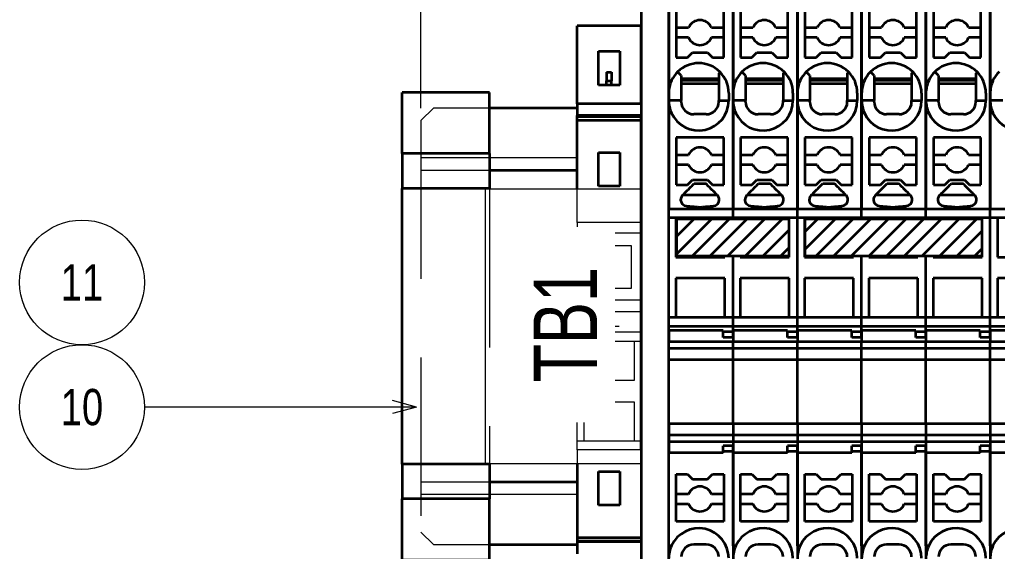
# Model space of a CAD drawing. Header units: millimetres. Extents: x 7 to 587, y 2 to 418.
# Drawn here: x 136.6 to 214.9, y 221.9 to 264.6 of the extents above; entities that cross this region are included whole.
import ezdxf
from ezdxf.enums import TextEntityAlignment as Align

# ---------------------------------------------------------------- set-up
doc = ezdxf.new("R2010")
doc.units = ezdxf.units.MM
doc.linetypes.add('DASHDOT', pattern=[25.3, 12.7, -6.3, 0, -6.3])
doc.linetypes.add('DASHED', pattern=[19, 12.7, -6.3])
for name, color, linetype in [('GR1_01', 7, 'Continuous'), ('GR1_04', 7, 'Continuous'), ('GR1_15', 7, 'Continuous'), ('GR1_16', 7, 'Continuous')]:
    doc.layers.add(name, color=color, linetype=linetype)
doc.styles.add('HG丸ｺﾞｼｯｸM-PRO', font='')
doc.styles.get('HG丸ｺﾞｼｯｸM-PRO').set_extended_font_data('HG丸ｺﾞｼｯｸM-PRO')
pattern_1 = [(45, (0, 0), (-0.7071068, 0.7071068), [])]

# ---------------------------------------------------------------- blocks, each defined once
blk = doc.blocks.new('BLKF062')
at = {"layer": 'GR1_01', "color": 3, "linetype": 'Continuous', "lineweight": 35}
for p, q in [((193.747, 249.418), (193.747, 274.544)), ((188.597, 267.3), (188.597, 259.7)), ((189.197, 265.35), (189.197, 263.95)), ((192.997, 263.95), (192.997, 265.35)), ((189.197, 263.95), (189.197, 263.15)), ((189.197, 263.95), (190.181, 263.95)), ((192.014, 263.95), (192.997, 263.95)), ((192.997, 263.15), (192.997, 263.95)), ((189.197, 263.15), (189.197, 261.55)), ((190.181, 263.15), (189.197, 263.15)), ((192.997, 263.15), (192.014, 263.15)), ((192.997, 261.55), (192.997, 263.15)), ((190.097, 261.55), (190.497, 261.95)), ((190.497, 261.95), (191.697, 261.95)), ((191.697, 261.95), (192.097, 261.55)), ((189.197, 261.55), (190.097, 261.55)), ((192.097, 261.55), (192.997, 261.55)), ((189.597, 260.1), (189.3, 260.397)), ((189.597, 260.1), (189.597, 259.85)), ((192.694, 260.397), (192.597, 260.3)), ((192.597, 260.3), (192.597, 259.85)), ((188.597, 259.7), (188.816, 259.7)), ((188.597, 259.7), (188.597, 258.7)), ((192.597, 259.85), (189.597, 259.85)), ((189.597, 259.85), (189.597, 259.7)), ((192.597, 259.7), (189.597, 259.7)), ((189.597, 259.7), (189.597, 259.45)), ((189.597, 259.45), (189.597, 258.1)), ((192.597, 259.45), (189.597, 259.45)), ((192.597, 259.85), (192.597, 259.7)), ((192.597, 259.7), (192.597, 259.45)), ((192.597, 259.45), (192.597, 258.1)), ((188.597, 258.7), (188.597, 258.1)), ((193.397, 258.7), (193.397, 258.1)), ((189.597, 258.1), (188.597, 258.1)), ((188.597, 257.1), (188.597, 258.1)), ((189.597, 258), (189.597, 258.1)), ((192.597, 258), (192.597, 258.1)), ((192.597, 258.1), (193.397, 258.1)), ((188.816, 257.1), (188.597, 257.1)), ((188.597, 257.1), (188.597, 249.418)), ((192.997, 255.15), (189.197, 255.15)), ((189.197, 255.15), (189.197, 253.75)), ((192.997, 253.75), (192.997, 255.15)), ((189.197, 253.75), (189.197, 252.95)), ((189.197, 253.75), (190.181, 253.75)), ((192.014, 253.75), (192.997, 253.75)), ((192.997, 252.95), (192.997, 253.75)), ((189.197, 252.95), (189.197, 251.35)), ((190.181, 252.95), (189.197, 252.95)), ((192.997, 252.95), (192.014, 252.95)), ((192.997, 251.35), (192.997, 252.95)), ((190.097, 251.35), (190.497, 251.75)), ((190.497, 251.75), (191.697, 251.75)), ((191.697, 251.75), (192.097, 251.35)), ((189.197, 251.35), (190.097, 251.35)), ((192.097, 251.35), (192.997, 251.35)), ((192.485, 250.52), (189.71, 250.52)), ((188.597, 249.418), (193.747, 249.418)), ((188.597, 248.7), (188.597, 249.418)), ((193.747, 248.7), (193.747, 249.418)), ((189.172, 248.7), (188.597, 248.7)), ((188.597, 240.7), (188.597, 248.7)), ((193.097, 248.7), (189.172, 248.7)), ((189.172, 248.7), (189.172, 245.55)), ((193.747, 248.7), (193.097, 248.7)), ((193.097, 248.625), (193.097, 248.7)), ((193.747, 248.625), (193.747, 248.7)), ((189.172, 245.55), (193.097, 245.55)), ((193.097, 245.55), (193.097, 245.625)), ((193.747, 240.7), (193.747, 245.625)), ((193.097, 243.85), (189.172, 243.85)), ((189.172, 243.85), (189.172, 240.7)), ((193.097, 240.7), (193.097, 243.85)), ((189.172, 240.7), (188.597, 240.7)), ((188.597, 239.982), (188.597, 240.7)), ((193.097, 240.7), (189.172, 240.7)), ((193.747, 240.7), (193.097, 240.7)), ((193.747, 239.982), (193.747, 240.7)), ((193.747, 239.982), (188.597, 239.982)), ((188.597, 239.65), (188.597, 239.982)), ((193.747, 239.549), (193.747, 239.982)), ((192.947, 239.65), (188.597, 239.65)), ((188.597, 239.65), (188.597, 238.74)), ((192.947, 239.549), (192.947, 239.65)), ((193.747, 239.549), (192.947, 239.549)), ((192.947, 239.093), (192.947, 239.549)), ((193.747, 239.093), (192.947, 239.093)), ((193.747, 239.093), (193.747, 239.549)), ((193.747, 239.093), (193.747, 238.74)), ((193.747, 238.74), (188.597, 238.74)), ((188.597, 238.228), (188.597, 238.74)), ((193.747, 238.228), (188.597, 238.228)), ((188.597, 237.316), (188.597, 238.228)), ((193.747, 238.228), (193.747, 238.74)), ((193.747, 237.316), (193.747, 238.228)), ((193.747, 237.316), (188.597, 237.316)), ((188.597, 232.184), (188.597, 237.316)), ((193.747, 232.184), (193.747, 237.316)), ((188.597, 232.184), (188.597, 231.272)), ((193.747, 232.184), (188.597, 232.184)), ((193.747, 232.184), (193.747, 231.272)), ((188.597, 231.272), (188.597, 230.76)), ((193.747, 231.272), (188.597, 231.272)), ((193.747, 231.272), (193.747, 230.76)), ((188.597, 230.76), (193.747, 230.76)), ((188.597, 230.76), (188.597, 229.85)), ((193.747, 230.407), (192.947, 230.407)), ((192.947, 229.951), (192.947, 230.407)), ((193.747, 230.76), (193.747, 230.407)), ((193.747, 229.951), (193.747, 230.407)), ((192.947, 229.85), (188.597, 229.85)), ((188.597, 222.4), (188.597, 229.85)), ((193.747, 229.951), (192.947, 229.951)), ((192.947, 229.85), (192.947, 229.951)), ((193.747, 229.951), (193.747, 204.849)), ((189.197, 226.55), (189.197, 228.15)), ((189.197, 228.15), (190.097, 228.15)), ((190.097, 228.15), (190.497, 227.75)), ((191.697, 227.75), (192.097, 228.15)), ((192.097, 228.15), (192.997, 228.15)), ((192.997, 228.15), (192.997, 226.55)), ((190.497, 227.75), (191.697, 227.75)), ((189.197, 225.75), (189.197, 226.55)), ((190.181, 226.55), (189.197, 226.55)), ((192.997, 226.55), (192.014, 226.55)), ((192.997, 226.55), (192.997, 225.75)), ((189.197, 224.35), (189.197, 225.75)), ((189.197, 225.75), (190.181, 225.75)), ((192.014, 225.75), (192.997, 225.75)), ((192.997, 225.75), (192.997, 224.35)), ((192.997, 224.35), (189.197, 224.35)), ((188.816, 222.4), (188.597, 222.4)), ((188.597, 222.4), (188.597, 221.4))]:
    blk.add_line(p, q, dxfattribs=at)
for centre, radius, start, end in [((191.097, 263.55), 1, 23.57818, 156.42182), ((191.097, 263.55), 1, 203.57818, 336.42182), ((190.997, 258.7), 2.4, 45, 135), ((190.997, 258.7), 2.4, 135, 155.37568), ((190.997, 258.7), 2.4, 0, 45), ((190.997, 258.7), 2.4, 155.37568, 180), ((190.997, 258.1), 2.4, 180, 204.62432), ((190.997, 258.1), 2.4, 204.62432, 0), ((190.597, 258), 1, 180, 270), ((191.597, 258), 1, 270, 0), ((191.097, 253.35), 1, 23.57818, 156.42182), ((191.097, 253.35), 1, 203.57818, 336.42182), ((190.047, 250.15), 0.5, 135, 264.55967), ((192.147, 250.15), 0.5, 275.44059, 44.99975), ((191.097, 226.15), 1, 23.57818, 156.42182), ((191.097, 226.15), 1, 203.57818, 336.42182), ((190.997, 221.4), 2.4, 0, 155.37568), ((190.597, 221.5), 1, 90, 180), ((191.597, 221.5), 1, 0, 90), ((190.997, 221.4), 2.4, 155.37568, 180)]:
    blk.add_arc(centre, radius, start, end, dxfattribs=at)
for points, knots in [([(191.597, 257), (191.557, 257), (191.483, 257), (191.367, 257), (191.248, 257), (191.118, 257), (190.984, 257), (190.851, 257), (190.722, 257), (190.638, 257), (190.597, 257)], [0, 0, 0, 0, 0.120567, 0.223255, 0.346586, 0.477449, 0.613456, 0.74891, 0.878338, 1, 1, 1, 1]), ([(189.71, 250.52), (189.786, 250.596), (189.939, 250.748), (190.17, 250.98), (190.404, 251.213), (190.561, 251.371), (190.64, 251.45)], [0, 0, 0, 0, 0.323038, 0.646076, 0.980696, 1.315315, 1.315315, 1.315315, 1.315315]), ([(192.485, 250.52), (192.408, 250.596), (192.256, 250.748), (192.025, 250.98), (191.791, 251.213), (191.633, 251.371), (191.555, 251.45)], [0, 0, 0, 0, 0.323038, 0.646076, 0.980696, 1.315315, 1.315315, 1.315315, 1.315315]), ([(189.694, 250.504), (189.697, 250.506), (189.702, 250.512), (189.708, 250.517), (189.71, 250.52)], [0, 0, 0, 0, 0.01158126, 0.02316252, 0.02316252, 0.02316252, 0.02316252]), ([(192.501, 250.504), (192.498, 250.506), (192.493, 250.512), (192.487, 250.517), (192.485, 250.52)], [0, 0, 0, 0, 0.01158126, 0.02316252, 0.02316252, 0.02316252, 0.02316252]), ([(191.597, 222.5), (191.554, 222.5), (191.48, 222.5), (191.364, 222.5), (191.248, 222.5), (191.118, 222.5), (190.984, 222.5), (190.851, 222.5), (190.722, 222.5), (190.638, 222.5), (190.597, 222.5)], [0, 0, 0, 0, 0.129504, 0.223255, 0.346586, 0.477449, 0.613456, 0.74891, 0.878338, 1, 1, 1, 1])]:
    blk.add_open_spline(points, degree=3, knots=knots, dxfattribs=at)
for points in [[(190.64, 251.45), (190.716, 251.45), (190.869, 251.45), (191.097, 251.45), (191.326, 251.45), (191.478, 251.45), (191.555, 251.45)], [(190, 249.652), (190.091, 249.644), (190.274, 249.626), (190.549, 249.6), (190.823, 249.574), (191.006, 249.556), (191.097, 249.548)], [(191.097, 249.548), (191.189, 249.556), (191.372, 249.574), (191.646, 249.6), (191.92, 249.626), (192.103, 249.644), (192.195, 249.652)]]:
    blk.add_open_spline(points, degree=3, dxfattribs=at)
blk = doc.blocks.new('BLKF063')
at = {"layer": 'GR1_01', "color": 3, "linetype": 'Continuous', "lineweight": 35}
for p, q in [((186.397, 275.8), (186.397, 203.6)), ((188.597, 203.6), (188.597, 275.8))]:
    blk.add_line(p, q, dxfattribs=at)
blk = doc.blocks.new('BLKF068')
at = {"layer": 'GR1_01', "color": 3, "linetype": 'Continuous', "lineweight": 35}
for p, q in [((198.897, 249.418), (198.897, 274.544)), ((193.747, 267.3), (193.747, 259.7)), ((194.347, 265.35), (194.347, 263.95)), ((198.147, 263.95), (198.147, 265.35)), ((194.347, 263.95), (194.347, 263.15)), ((194.347, 263.95), (195.331, 263.95)), ((197.164, 263.95), (198.147, 263.95)), ((198.147, 263.15), (198.147, 263.95)), ((194.347, 263.15), (194.347, 261.55)), ((195.331, 263.15), (194.347, 263.15)), ((198.147, 263.15), (197.164, 263.15)), ((198.147, 261.55), (198.147, 263.15)), ((195.247, 261.55), (195.647, 261.95)), ((195.647, 261.95), (196.847, 261.95)), ((196.847, 261.95), (197.247, 261.55)), ((194.347, 261.55), (195.247, 261.55)), ((197.247, 261.55), (198.147, 261.55)), ((194.747, 260.1), (194.45, 260.397)), ((194.747, 260.1), (194.747, 259.85)), ((197.844, 260.397), (197.747, 260.3)), ((197.747, 260.3), (197.747, 259.85)), ((193.747, 259.7), (193.966, 259.7)), ((193.747, 259.7), (193.747, 258.7)), ((197.747, 259.85), (194.747, 259.85)), ((194.747, 259.85), (194.747, 259.7)), ((197.747, 259.7), (194.747, 259.7)), ((194.747, 259.7), (194.747, 259.45)), ((194.747, 259.45), (194.747, 258.1)), ((197.747, 259.45), (194.747, 259.45)), ((197.747, 259.85), (197.747, 259.7)), ((197.747, 259.7), (197.747, 259.45)), ((197.747, 259.45), (197.747, 258.1)), ((193.747, 258.7), (193.747, 258.1)), ((198.547, 258.7), (198.547, 258.1)), ((194.747, 258.1), (193.747, 258.1)), ((193.747, 257.1), (193.747, 258.1)), ((194.747, 258), (194.747, 258.1)), ((197.747, 258), (197.747, 258.1)), ((197.747, 258.1), (198.547, 258.1)), ((193.966, 257.1), (193.747, 257.1)), ((193.747, 257.1), (193.747, 249.418)), ((198.147, 255.15), (194.347, 255.15)), ((194.347, 255.15), (194.347, 253.75)), ((198.147, 253.75), (198.147, 255.15)), ((194.347, 253.75), (194.347, 252.95)), ((194.347, 253.75), (195.331, 253.75)), ((197.164, 253.75), (198.147, 253.75)), ((198.147, 252.95), (198.147, 253.75)), ((194.347, 252.95), (194.347, 251.35)), ((195.331, 252.95), (194.347, 252.95)), ((198.147, 252.95), (197.164, 252.95)), ((198.147, 251.35), (198.147, 252.95)), ((195.247, 251.35), (195.647, 251.75)), ((195.647, 251.75), (196.847, 251.75)), ((196.847, 251.75), (197.247, 251.35)), ((194.347, 251.35), (195.247, 251.35)), ((197.247, 251.35), (198.147, 251.35)), ((197.635, 250.52), (194.86, 250.52)), ((193.747, 249.418), (198.897, 249.418)), ((193.747, 248.7), (193.747, 249.418)), ((198.897, 248.7), (198.897, 249.418)), ((194.322, 248.7), (193.747, 248.7)), ((193.747, 248.625), (193.747, 248.7)), ((198.247, 248.7), (194.322, 248.7)), ((194.322, 248.7), (194.322, 248.625)), ((198.897, 248.7), (198.247, 248.7)), ((198.247, 245.55), (198.247, 248.7)), ((198.897, 240.7), (198.897, 248.7)), ((193.747, 240.7), (193.747, 245.625)), ((194.322, 245.625), (194.322, 245.55)), ((194.322, 245.55), (198.247, 245.55)), ((198.247, 243.85), (194.322, 243.85)), ((194.322, 243.85), (194.322, 240.7)), ((198.247, 240.7), (198.247, 243.85)), ((194.322, 240.7), (193.747, 240.7)), ((193.747, 239.982), (193.747, 240.7)), ((198.247, 240.7), (194.322, 240.7)), ((198.897, 240.7), (198.247, 240.7)), ((198.897, 239.982), (198.897, 240.7)), ((198.897, 239.982), (193.747, 239.982)), ((193.747, 239.65), (193.747, 239.982)), ((198.897, 239.549), (198.897, 239.982)), ((198.097, 239.65), (193.747, 239.65)), ((193.747, 239.65), (193.747, 238.74)), ((198.097, 239.549), (198.097, 239.65)), ((198.897, 239.549), (198.097, 239.549)), ((198.097, 239.093), (198.097, 239.549)), ((198.897, 239.093), (198.097, 239.093)), ((198.897, 239.093), (198.897, 239.549)), ((198.897, 239.093), (198.897, 238.74)), ((198.897, 238.74), (193.747, 238.74)), ((193.747, 238.228), (193.747, 238.74)), ((198.897, 238.228), (193.747, 238.228)), ((193.747, 237.316), (193.747, 238.228)), ((198.897, 238.228), (198.897, 238.74)), ((198.897, 237.316), (198.897, 238.228)), ((198.897, 237.316), (193.747, 237.316)), ((193.747, 232.184), (193.747, 237.316)), ((198.897, 232.184), (198.897, 237.316)), ((193.747, 232.184), (193.747, 231.272)), ((198.897, 232.184), (193.747, 232.184)), ((198.897, 232.184), (198.897, 231.272)), ((193.747, 231.272), (193.747, 230.76)), ((198.897, 231.272), (193.747, 231.272)), ((198.897, 231.272), (198.897, 230.76)), ((193.747, 230.76), (198.897, 230.76)), ((193.747, 230.76), (193.747, 229.85)), ((198.897, 230.407), (198.097, 230.407)), ((198.097, 229.951), (198.097, 230.407)), ((198.897, 230.76), (198.897, 230.407)), ((198.897, 229.951), (198.897, 230.407)), ((198.097, 229.85), (193.747, 229.85)), ((193.747, 222.4), (193.747, 229.85)), ((198.897, 229.951), (198.097, 229.951)), ((198.097, 229.85), (198.097, 229.951)), ((198.897, 229.951), (198.897, 204.849)), ((194.347, 226.55), (194.347, 228.15)), ((194.347, 228.15), (195.247, 228.15)), ((195.247, 228.15), (195.647, 227.75)), ((196.847, 227.75), (197.247, 228.15)), ((197.247, 228.15), (198.147, 228.15)), ((198.147, 228.15), (198.147, 226.55)), ((195.647, 227.75), (196.847, 227.75)), ((194.347, 225.75), (194.347, 226.55)), ((195.331, 226.55), (194.347, 226.55)), ((198.147, 226.55), (197.164, 226.55)), ((198.147, 226.55), (198.147, 225.75)), ((194.347, 224.35), (194.347, 225.75)), ((194.347, 225.75), (195.331, 225.75)), ((197.164, 225.75), (198.147, 225.75)), ((198.147, 225.75), (198.147, 224.35)), ((198.147, 224.35), (194.347, 224.35)), ((193.966, 222.4), (193.747, 222.4)), ((193.747, 222.4), (193.747, 221.4))]:
    blk.add_line(p, q, dxfattribs=at)
for centre, radius, start, end in [((196.247, 263.55), 1, 23.57818, 156.42182), ((196.247, 263.55), 1, 203.57818, 336.42182), ((196.147, 258.7), 2.4, 45, 135), ((196.147, 258.7), 2.4, 135, 155.37568), ((196.147, 258.7), 2.4, 0, 45), ((196.147, 258.7), 2.4, 155.37568, 180), ((196.147, 258.1), 2.4, 180, 204.62432), ((196.147, 258.1), 2.4, 204.62432, 0), ((195.747, 258), 1, 180, 270), ((196.747, 258), 1, 270, 0), ((196.247, 253.35), 1, 23.57818, 156.42182), ((196.247, 253.35), 1, 203.57818, 336.42182), ((195.197, 250.15), 0.5, 135, 264.55967), ((197.297, 250.15), 0.5, 275.44059, 44.99975), ((196.247, 226.15), 1, 23.57818, 156.42182), ((196.247, 226.15), 1, 203.57818, 336.42182), ((196.147, 221.4), 2.4, 0, 155.37568), ((195.747, 221.5), 1, 90, 180), ((196.747, 221.5), 1, 0, 90), ((196.147, 221.4), 2.4, 155.37568, 180)]:
    blk.add_arc(centre, radius, start, end, dxfattribs=at)
for points, knots in [([(196.747, 257), (196.707, 257), (196.633, 257), (196.517, 257), (196.398, 257), (196.268, 257), (196.134, 257), (196.001, 257), (195.872, 257), (195.788, 257), (195.747, 257)], [0, 0, 0, 0, 0.120567, 0.223255, 0.346586, 0.477449, 0.613456, 0.74891, 0.878338, 1, 1, 1, 1]), ([(194.86, 250.52), (194.936, 250.596), (195.089, 250.748), (195.32, 250.98), (195.554, 251.213), (195.711, 251.371), (195.79, 251.45)], [0, 0, 0, 0, 0.323038, 0.646076, 0.980696, 1.315315, 1.315315, 1.315315, 1.315315]), ([(197.635, 250.52), (197.558, 250.596), (197.406, 250.748), (197.175, 250.98), (196.941, 251.213), (196.783, 251.371), (196.705, 251.45)], [0, 0, 0, 0, 0.323038, 0.646076, 0.980696, 1.315315, 1.315315, 1.315315, 1.315315]), ([(194.844, 250.504), (194.847, 250.506), (194.852, 250.512), (194.858, 250.517), (194.86, 250.52)], [0, 0, 0, 0, 0.01158126, 0.02316252, 0.02316252, 0.02316252, 0.02316252]), ([(197.651, 250.504), (197.648, 250.506), (197.643, 250.512), (197.637, 250.517), (197.635, 250.52)], [0, 0, 0, 0, 0.01158126, 0.02316252, 0.02316252, 0.02316252, 0.02316252]), ([(196.747, 222.5), (196.704, 222.5), (196.63, 222.5), (196.514, 222.5), (196.398, 222.5), (196.268, 222.5), (196.134, 222.5), (196.001, 222.5), (195.872, 222.5), (195.788, 222.5), (195.747, 222.5)], [0, 0, 0, 0, 0.129504, 0.223255, 0.346586, 0.477449, 0.613456, 0.74891, 0.878338, 1, 1, 1, 1])]:
    blk.add_open_spline(points, degree=3, knots=knots, dxfattribs=at)
for points in [[(195.79, 251.45), (195.866, 251.45), (196.019, 251.45), (196.247, 251.45), (196.476, 251.45), (196.628, 251.45), (196.705, 251.45)], [(195.15, 249.652), (195.241, 249.644), (195.424, 249.626), (195.699, 249.6), (195.973, 249.574), (196.156, 249.556), (196.247, 249.548)], [(196.247, 249.548), (196.339, 249.556), (196.522, 249.574), (196.796, 249.6), (197.07, 249.626), (197.253, 249.644), (197.345, 249.652)]]:
    blk.add_open_spline(points, degree=3, dxfattribs=at)
blk = doc.blocks.new('BLKF069')
at = {"layer": 'GR1_01', "color": 3, "linetype": 'Continuous', "lineweight": 35}
for p, q in [((204.047, 249.418), (204.047, 274.544)), ((198.897, 267.3), (198.897, 259.7)), ((199.497, 265.35), (199.497, 263.95)), ((203.297, 263.95), (203.297, 265.35)), ((199.497, 263.95), (199.497, 263.15)), ((199.497, 263.95), (200.481, 263.95)), ((202.314, 263.95), (203.297, 263.95)), ((203.297, 263.15), (203.297, 263.95)), ((199.497, 263.15), (199.497, 261.55)), ((200.481, 263.15), (199.497, 263.15)), ((203.297, 263.15), (202.314, 263.15)), ((203.297, 261.55), (203.297, 263.15)), ((200.397, 261.55), (200.797, 261.95)), ((200.797, 261.95), (201.997, 261.95)), ((201.997, 261.95), (202.397, 261.55)), ((199.497, 261.55), (200.397, 261.55)), ((202.397, 261.55), (203.297, 261.55)), ((199.897, 260.1), (199.6, 260.397)), ((199.897, 260.1), (199.897, 259.85)), ((202.994, 260.397), (202.897, 260.3)), ((202.897, 260.3), (202.897, 259.85)), ((198.897, 259.7), (199.116, 259.7)), ((198.897, 259.7), (198.897, 258.7)), ((202.897, 259.85), (199.897, 259.85)), ((199.897, 259.85), (199.897, 259.7)), ((202.897, 259.7), (199.897, 259.7)), ((199.897, 259.7), (199.897, 259.45)), ((199.897, 259.45), (199.897, 258.1)), ((202.897, 259.45), (199.897, 259.45)), ((202.897, 259.85), (202.897, 259.7)), ((202.897, 259.7), (202.897, 259.45)), ((202.897, 259.45), (202.897, 258.1)), ((198.897, 258.7), (198.897, 258.1)), ((203.697, 258.7), (203.697, 258.1)), ((199.897, 258.1), (198.897, 258.1)), ((198.897, 257.1), (198.897, 258.1)), ((199.897, 258), (199.897, 258.1)), ((202.897, 258), (202.897, 258.1)), ((202.897, 258.1), (203.697, 258.1)), ((199.116, 257.1), (198.897, 257.1)), ((198.897, 257.1), (198.897, 249.418)), ((203.297, 255.15), (199.497, 255.15)), ((199.497, 255.15), (199.497, 253.75)), ((203.297, 253.75), (203.297, 255.15)), ((199.497, 253.75), (199.497, 252.95)), ((199.497, 253.75), (200.481, 253.75)), ((202.314, 253.75), (203.297, 253.75)), ((203.297, 252.95), (203.297, 253.75)), ((199.497, 252.95), (199.497, 251.35)), ((200.481, 252.95), (199.497, 252.95)), ((203.297, 252.95), (202.314, 252.95)), ((203.297, 251.35), (203.297, 252.95)), ((200.397, 251.35), (200.797, 251.75)), ((200.797, 251.75), (201.997, 251.75)), ((201.997, 251.75), (202.397, 251.35)), ((199.497, 251.35), (200.397, 251.35)), ((202.397, 251.35), (203.297, 251.35)), ((202.785, 250.52), (200.01, 250.52)), ((198.897, 249.418), (204.047, 249.418)), ((198.897, 248.7), (198.897, 249.418)), ((204.047, 248.7), (204.047, 249.418)), ((199.472, 248.7), (198.897, 248.7)), ((198.897, 240.7), (198.897, 248.7)), ((203.397, 248.7), (199.472, 248.7)), ((199.472, 248.7), (199.472, 245.55)), ((204.047, 248.7), (203.397, 248.7)), ((203.397, 248.625), (203.397, 248.7)), ((204.047, 248.625), (204.047, 248.7)), ((199.472, 245.55), (203.397, 245.55)), ((203.397, 245.55), (203.397, 245.625)), ((204.047, 240.7), (204.047, 245.625)), ((203.397, 243.85), (199.472, 243.85)), ((199.472, 243.85), (199.472, 240.7)), ((203.397, 240.7), (203.397, 243.85)), ((199.472, 240.7), (198.897, 240.7)), ((198.897, 239.982), (198.897, 240.7)), ((203.397, 240.7), (199.472, 240.7)), ((204.047, 240.7), (203.397, 240.7)), ((204.047, 239.982), (204.047, 240.7)), ((204.047, 239.982), (198.897, 239.982)), ((198.897, 239.65), (198.897, 239.982)), ((204.047, 239.549), (204.047, 239.982)), ((203.247, 239.65), (198.897, 239.65)), ((198.897, 239.65), (198.897, 238.74)), ((203.247, 239.549), (203.247, 239.65)), ((204.047, 239.549), (203.247, 239.549)), ((203.247, 239.093), (203.247, 239.549)), ((204.047, 239.093), (203.247, 239.093)), ((204.047, 239.093), (204.047, 239.549)), ((204.047, 239.093), (204.047, 238.74)), ((204.047, 238.74), (198.897, 238.74)), ((198.897, 238.228), (198.897, 238.74)), ((204.047, 238.228), (198.897, 238.228)), ((198.897, 237.316), (198.897, 238.228)), ((204.047, 238.228), (204.047, 238.74)), ((204.047, 237.316), (204.047, 238.228)), ((204.047, 237.316), (198.897, 237.316)), ((198.897, 232.184), (198.897, 237.316)), ((204.047, 232.184), (204.047, 237.316)), ((198.897, 232.184), (198.897, 231.272)), ((204.047, 232.184), (198.897, 232.184)), ((204.047, 232.184), (204.047, 231.272)), ((198.897, 231.272), (198.897, 230.76)), ((204.047, 231.272), (198.897, 231.272)), ((204.047, 231.272), (204.047, 230.76)), ((198.897, 230.76), (204.047, 230.76)), ((198.897, 230.76), (198.897, 229.85)), ((204.047, 230.407), (203.247, 230.407)), ((203.247, 229.951), (203.247, 230.407)), ((204.047, 230.76), (204.047, 230.407)), ((204.047, 229.951), (204.047, 230.407)), ((203.247, 229.85), (198.897, 229.85)), ((198.897, 222.4), (198.897, 229.85)), ((204.047, 229.951), (203.247, 229.951)), ((203.247, 229.85), (203.247, 229.951)), ((204.047, 229.951), (204.047, 204.849)), ((199.497, 226.55), (199.497, 228.15)), ((199.497, 228.15), (200.397, 228.15)), ((200.397, 228.15), (200.797, 227.75)), ((201.997, 227.75), (202.397, 228.15)), ((202.397, 228.15), (203.297, 228.15)), ((203.297, 228.15), (203.297, 226.55)), ((200.797, 227.75), (201.997, 227.75)), ((199.497, 225.75), (199.497, 226.55)), ((200.481, 226.55), (199.497, 226.55)), ((203.297, 226.55), (202.314, 226.55)), ((203.297, 226.55), (203.297, 225.75)), ((199.497, 224.35), (199.497, 225.75)), ((199.497, 225.75), (200.481, 225.75)), ((202.314, 225.75), (203.297, 225.75)), ((203.297, 225.75), (203.297, 224.35)), ((203.297, 224.35), (199.497, 224.35)), ((199.116, 222.4), (198.897, 222.4)), ((198.897, 222.4), (198.897, 221.4))]:
    blk.add_line(p, q, dxfattribs=at)
for centre, radius, start, end in [((201.397, 263.55), 1, 23.57818, 156.42182), ((201.397, 263.55), 1, 203.57818, 336.42182), ((201.297, 258.7), 2.4, 45, 135), ((201.297, 258.7), 2.4, 135, 155.37568), ((201.297, 258.7), 2.4, 0, 45), ((201.297, 258.7), 2.4, 155.37568, 180), ((201.297, 258.1), 2.4, 180, 204.62432), ((201.297, 258.1), 2.4, 204.62432, 0), ((200.897, 258), 1, 180, 270), ((201.897, 258), 1, 270, 0), ((201.397, 253.35), 1, 23.57818, 156.42182), ((201.397, 253.35), 1, 203.57818, 336.42182), ((200.347, 250.15), 0.5, 135, 264.55967), ((202.447, 250.15), 0.5, 275.44059, 44.99975), ((201.397, 226.15), 1, 23.57818, 156.42182), ((201.397, 226.15), 1, 203.57818, 336.42182), ((201.297, 221.4), 2.4, 0, 155.37568), ((200.897, 221.5), 1, 90, 180), ((201.897, 221.5), 1, 0, 90), ((201.297, 221.4), 2.4, 155.37568, 180)]:
    blk.add_arc(centre, radius, start, end, dxfattribs=at)
for points, knots in [([(201.897, 257), (201.857, 257), (201.783, 257), (201.667, 257), (201.548, 257), (201.418, 257), (201.284, 257), (201.151, 257), (201.022, 257), (200.938, 257), (200.897, 257)], [0, 0, 0, 0, 0.120567, 0.223255, 0.346586, 0.477449, 0.613456, 0.74891, 0.878338, 1, 1, 1, 1]), ([(200.01, 250.52), (200.086, 250.596), (200.239, 250.748), (200.47, 250.98), (200.704, 251.213), (200.861, 251.371), (200.94, 251.45)], [0, 0, 0, 0, 0.323038, 0.646076, 0.980696, 1.315315, 1.315315, 1.315315, 1.315315]), ([(202.785, 250.52), (202.708, 250.596), (202.556, 250.748), (202.325, 250.98), (202.091, 251.213), (201.933, 251.371), (201.855, 251.45)], [0, 0, 0, 0, 0.323038, 0.646076, 0.980696, 1.315315, 1.315315, 1.315315, 1.315315]), ([(199.994, 250.504), (199.997, 250.506), (200.002, 250.512), (200.008, 250.517), (200.01, 250.52)], [0, 0, 0, 0, 0.01158126, 0.02316252, 0.02316252, 0.02316252, 0.02316252]), ([(202.801, 250.504), (202.798, 250.506), (202.793, 250.512), (202.787, 250.517), (202.785, 250.52)], [0, 0, 0, 0, 0.01158126, 0.02316252, 0.02316252, 0.02316252, 0.02316252]), ([(201.897, 222.5), (201.854, 222.5), (201.78, 222.5), (201.664, 222.5), (201.548, 222.5), (201.418, 222.5), (201.284, 222.5), (201.151, 222.5), (201.022, 222.5), (200.938, 222.5), (200.897, 222.5)], [0, 0, 0, 0, 0.129504, 0.223255, 0.346586, 0.477449, 0.613456, 0.74891, 0.878338, 1, 1, 1, 1])]:
    blk.add_open_spline(points, degree=3, knots=knots, dxfattribs=at)
for points in [[(200.94, 251.45), (201.016, 251.45), (201.169, 251.45), (201.397, 251.45), (201.626, 251.45), (201.778, 251.45), (201.855, 251.45)], [(200.3, 249.652), (200.391, 249.644), (200.574, 249.626), (200.849, 249.6), (201.123, 249.574), (201.306, 249.556), (201.397, 249.548)], [(201.397, 249.548), (201.489, 249.556), (201.672, 249.574), (201.946, 249.6), (202.22, 249.626), (202.403, 249.644), (202.495, 249.652)]]:
    blk.add_open_spline(points, degree=3, dxfattribs=at)
blk = doc.blocks.new('BLKF070')
at = {"layer": 'GR1_01', "color": 3, "linetype": 'Continuous', "lineweight": 35}
for p, q in [((209.197, 249.418), (209.197, 274.544)), ((204.047, 267.3), (204.047, 259.7)), ((204.647, 265.35), (204.647, 263.95)), ((208.447, 263.95), (208.447, 265.35)), ((204.647, 263.95), (204.647, 263.15)), ((204.647, 263.95), (205.631, 263.95)), ((207.464, 263.95), (208.447, 263.95)), ((208.447, 263.15), (208.447, 263.95)), ((204.647, 263.15), (204.647, 261.55)), ((205.631, 263.15), (204.647, 263.15)), ((208.447, 263.15), (207.464, 263.15)), ((208.447, 261.55), (208.447, 263.15)), ((205.547, 261.55), (205.947, 261.95)), ((205.947, 261.95), (207.147, 261.95)), ((207.147, 261.95), (207.547, 261.55)), ((204.647, 261.55), (205.547, 261.55)), ((207.547, 261.55), (208.447, 261.55)), ((205.047, 260.1), (204.75, 260.397)), ((205.047, 260.1), (205.047, 259.85)), ((208.144, 260.397), (208.047, 260.3)), ((208.047, 260.3), (208.047, 259.85)), ((204.047, 259.7), (204.266, 259.7)), ((204.047, 259.7), (204.047, 258.7)), ((208.047, 259.85), (205.047, 259.85)), ((205.047, 259.85), (205.047, 259.7)), ((208.047, 259.7), (205.047, 259.7)), ((205.047, 259.7), (205.047, 259.45)), ((205.047, 259.45), (205.047, 258.1)), ((208.047, 259.45), (205.047, 259.45)), ((208.047, 259.85), (208.047, 259.7)), ((208.047, 259.7), (208.047, 259.45)), ((208.047, 259.45), (208.047, 258.1)), ((204.047, 258.7), (204.047, 258.1)), ((208.847, 258.7), (208.847, 258.1)), ((205.047, 258.1), (204.047, 258.1)), ((204.047, 257.1), (204.047, 258.1)), ((205.047, 258), (205.047, 258.1)), ((208.047, 258), (208.047, 258.1)), ((208.047, 258.1), (208.847, 258.1)), ((204.266, 257.1), (204.047, 257.1)), ((204.047, 257.1), (204.047, 249.418)), ((208.447, 255.15), (204.647, 255.15)), ((204.647, 255.15), (204.647, 253.75)), ((208.447, 253.75), (208.447, 255.15)), ((204.647, 253.75), (204.647, 252.95)), ((204.647, 253.75), (205.631, 253.75)), ((207.464, 253.75), (208.447, 253.75)), ((208.447, 252.95), (208.447, 253.75)), ((204.647, 252.95), (204.647, 251.35)), ((205.631, 252.95), (204.647, 252.95)), ((208.447, 252.95), (207.464, 252.95)), ((208.447, 251.35), (208.447, 252.95)), ((205.547, 251.35), (205.947, 251.75)), ((205.947, 251.75), (207.147, 251.75)), ((207.147, 251.75), (207.547, 251.35)), ((204.647, 251.35), (205.547, 251.35)), ((207.547, 251.35), (208.447, 251.35)), ((207.935, 250.52), (205.16, 250.52)), ((204.047, 249.418), (209.197, 249.418)), ((204.047, 248.7), (204.047, 249.418)), ((209.197, 248.7), (209.197, 249.418)), ((204.622, 248.7), (204.047, 248.7)), ((204.047, 248.625), (204.047, 248.7)), ((208.547, 248.7), (204.622, 248.7)), ((204.622, 248.7), (204.622, 248.625)), ((209.197, 248.7), (208.547, 248.7)), ((208.547, 248.625), (208.547, 248.7)), ((209.197, 248.625), (209.197, 248.7)), ((204.047, 240.7), (204.047, 245.625)), ((204.622, 245.625), (204.622, 245.55)), ((204.622, 245.55), (208.547, 245.55)), ((208.547, 245.55), (208.547, 245.625)), ((209.197, 240.7), (209.197, 245.625)), ((208.547, 243.85), (204.622, 243.85)), ((204.622, 243.85), (204.622, 240.7)), ((208.547, 240.7), (208.547, 243.85)), ((204.622, 240.7), (204.047, 240.7)), ((204.047, 239.982), (204.047, 240.7)), ((208.547, 240.7), (204.622, 240.7)), ((209.197, 240.7), (208.547, 240.7)), ((209.197, 239.982), (209.197, 240.7)), ((209.197, 239.982), (204.047, 239.982)), ((204.047, 239.65), (204.047, 239.982)), ((209.197, 239.549), (209.197, 239.982)), ((208.397, 239.65), (204.047, 239.65)), ((204.047, 239.65), (204.047, 238.74)), ((208.397, 239.549), (208.397, 239.65)), ((209.197, 239.549), (208.397, 239.549)), ((208.397, 239.093), (208.397, 239.549)), ((209.197, 239.093), (208.397, 239.093)), ((209.197, 239.093), (209.197, 239.549)), ((209.197, 239.093), (209.197, 238.74)), ((209.197, 238.74), (204.047, 238.74)), ((204.047, 238.228), (204.047, 238.74)), ((209.197, 238.228), (204.047, 238.228)), ((204.047, 237.316), (204.047, 238.228)), ((209.197, 238.228), (209.197, 238.74)), ((209.197, 237.316), (209.197, 238.228)), ((209.197, 237.316), (204.047, 237.316)), ((204.047, 232.184), (204.047, 237.316)), ((209.197, 232.184), (209.197, 237.316)), ((204.047, 232.184), (204.047, 231.272)), ((209.197, 232.184), (204.047, 232.184)), ((209.197, 232.184), (209.197, 231.272)), ((204.047, 231.272), (204.047, 230.76)), ((209.197, 231.272), (204.047, 231.272)), ((209.197, 231.272), (209.197, 230.76)), ((204.047, 230.76), (209.197, 230.76)), ((204.047, 230.76), (204.047, 229.85)), ((209.197, 230.407), (208.397, 230.407)), ((208.397, 229.951), (208.397, 230.407)), ((209.197, 230.76), (209.197, 230.407)), ((209.197, 229.951), (209.197, 230.407)), ((208.397, 229.85), (204.047, 229.85)), ((204.047, 222.4), (204.047, 229.85)), ((209.197, 229.951), (208.397, 229.951)), ((208.397, 229.85), (208.397, 229.951)), ((209.197, 229.951), (209.197, 204.849)), ((204.647, 226.55), (204.647, 228.15)), ((204.647, 228.15), (205.547, 228.15)), ((205.547, 228.15), (205.947, 227.75)), ((207.147, 227.75), (207.547, 228.15)), ((207.547, 228.15), (208.447, 228.15)), ((208.447, 228.15), (208.447, 226.55)), ((205.947, 227.75), (207.147, 227.75)), ((204.647, 225.75), (204.647, 226.55)), ((205.631, 226.55), (204.647, 226.55)), ((208.447, 226.55), (207.464, 226.55)), ((208.447, 226.55), (208.447, 225.75)), ((204.647, 224.35), (204.647, 225.75)), ((204.647, 225.75), (205.631, 225.75)), ((207.464, 225.75), (208.447, 225.75)), ((208.447, 225.75), (208.447, 224.35)), ((208.447, 224.35), (204.647, 224.35)), ((204.266, 222.4), (204.047, 222.4)), ((204.047, 222.4), (204.047, 221.4))]:
    blk.add_line(p, q, dxfattribs=at)
for centre, radius, start, end in [((206.547, 263.55), 1, 23.57818, 156.42182), ((206.547, 263.55), 1, 203.57818, 336.42182), ((206.447, 258.7), 2.4, 45, 135), ((206.447, 258.7), 2.4, 135, 155.37568), ((206.447, 258.7), 2.4, 0, 45), ((206.447, 258.7), 2.4, 155.37568, 180), ((206.447, 258.1), 2.4, 180, 204.62432), ((206.447, 258.1), 2.4, 204.62432, 0), ((206.047, 258), 1, 180, 270), ((207.047, 258), 1, 270, 0), ((206.547, 253.35), 1, 23.57818, 156.42182), ((206.547, 253.35), 1, 203.57818, 336.42182), ((205.497, 250.15), 0.5, 135, 264.55967), ((207.597, 250.15), 0.5, 275.44059, 44.99975), ((206.547, 226.15), 1, 23.57818, 156.42182), ((206.547, 226.15), 1, 203.57818, 336.42182), ((206.447, 221.4), 2.4, 0, 155.37568), ((206.047, 221.5), 1, 90, 180), ((207.047, 221.5), 1, 0, 90), ((206.447, 221.4), 2.4, 155.37568, 180)]:
    blk.add_arc(centre, radius, start, end, dxfattribs=at)
for points, knots in [([(207.047, 257), (207.007, 257), (206.933, 257), (206.817, 257), (206.698, 257), (206.568, 257), (206.434, 257), (206.301, 257), (206.172, 257), (206.088, 257), (206.047, 257)], [0, 0, 0, 0, 0.120567, 0.223255, 0.346586, 0.477449, 0.613456, 0.74891, 0.878338, 1, 1, 1, 1]), ([(205.16, 250.52), (205.236, 250.596), (205.389, 250.748), (205.62, 250.98), (205.854, 251.213), (206.011, 251.371), (206.09, 251.45)], [0, 0, 0, 0, 0.323038, 0.646076, 0.980696, 1.315315, 1.315315, 1.315315, 1.315315]), ([(207.935, 250.52), (207.858, 250.596), (207.706, 250.748), (207.475, 250.98), (207.241, 251.213), (207.083, 251.371), (207.005, 251.45)], [0, 0, 0, 0, 0.323038, 0.646076, 0.980696, 1.315315, 1.315315, 1.315315, 1.315315]), ([(205.144, 250.504), (205.147, 250.506), (205.152, 250.512), (205.158, 250.517), (205.16, 250.52)], [0, 0, 0, 0, 0.01158126, 0.02316252, 0.02316252, 0.02316252, 0.02316252]), ([(207.951, 250.504), (207.948, 250.506), (207.943, 250.512), (207.937, 250.517), (207.935, 250.52)], [0, 0, 0, 0, 0.01158126, 0.02316252, 0.02316252, 0.02316252, 0.02316252]), ([(207.047, 222.5), (207.004, 222.5), (206.93, 222.5), (206.814, 222.5), (206.698, 222.5), (206.568, 222.5), (206.434, 222.5), (206.301, 222.5), (206.172, 222.5), (206.088, 222.5), (206.047, 222.5)], [0, 0, 0, 0, 0.129504, 0.223255, 0.346586, 0.477449, 0.613456, 0.74891, 0.878338, 1, 1, 1, 1])]:
    blk.add_open_spline(points, degree=3, knots=knots, dxfattribs=at)
for points in [[(206.09, 251.45), (206.166, 251.45), (206.319, 251.45), (206.547, 251.45), (206.776, 251.45), (206.928, 251.45), (207.005, 251.45)], [(205.45, 249.652), (205.541, 249.644), (205.724, 249.626), (205.999, 249.6), (206.273, 249.574), (206.456, 249.556), (206.547, 249.548)], [(206.547, 249.548), (206.639, 249.556), (206.822, 249.574), (207.096, 249.6), (207.37, 249.626), (207.553, 249.644), (207.645, 249.652)]]:
    blk.add_open_spline(points, degree=3, dxfattribs=at)
blk = doc.blocks.new('BLKF071')
at = {"layer": 'GR1_01', "color": 3, "linetype": 'Continuous', "lineweight": 35}
for p, q in [((214.347, 249.418), (214.347, 274.544)), ((209.197, 267.3), (209.197, 259.7)), ((209.797, 265.35), (209.797, 263.95)), ((213.597, 263.95), (213.597, 265.35)), ((209.797, 263.95), (209.797, 263.15)), ((209.797, 263.95), (210.781, 263.95)), ((212.614, 263.95), (213.597, 263.95)), ((213.597, 263.15), (213.597, 263.95)), ((209.797, 263.15), (209.797, 261.55)), ((210.781, 263.15), (209.797, 263.15)), ((213.597, 263.15), (212.614, 263.15)), ((213.597, 261.55), (213.597, 263.15)), ((210.697, 261.55), (211.097, 261.95)), ((211.097, 261.95), (212.297, 261.95)), ((212.297, 261.95), (212.697, 261.55)), ((209.797, 261.55), (210.697, 261.55)), ((212.697, 261.55), (213.597, 261.55)), ((210.197, 260.1), (209.9, 260.397)), ((210.197, 260.1), (210.197, 259.85)), ((213.294, 260.397), (213.197, 260.3)), ((213.197, 260.3), (213.197, 259.85)), ((209.197, 259.7), (209.416, 259.7)), ((209.197, 259.7), (209.197, 258.7)), ((213.197, 259.85), (210.197, 259.85)), ((210.197, 259.85), (210.197, 259.7)), ((213.197, 259.7), (210.197, 259.7)), ((210.197, 259.7), (210.197, 259.45)), ((210.197, 259.45), (210.197, 258.1)), ((213.197, 259.45), (210.197, 259.45)), ((213.197, 259.85), (213.197, 259.7)), ((213.197, 259.7), (213.197, 259.45)), ((213.197, 259.45), (213.197, 258.1)), ((209.197, 258.7), (209.197, 258.1)), ((213.997, 258.7), (213.997, 258.1)), ((210.197, 258.1), (209.197, 258.1)), ((209.197, 257.1), (209.197, 258.1)), ((210.197, 258), (210.197, 258.1)), ((213.197, 258), (213.197, 258.1)), ((213.197, 258.1), (213.997, 258.1)), ((209.416, 257.1), (209.197, 257.1)), ((209.197, 257.1), (209.197, 249.418)), ((213.597, 255.15), (209.797, 255.15)), ((209.797, 255.15), (209.797, 253.75)), ((213.597, 253.75), (213.597, 255.15)), ((209.797, 253.75), (209.797, 252.95)), ((209.797, 253.75), (210.781, 253.75)), ((212.614, 253.75), (213.597, 253.75)), ((213.597, 252.95), (213.597, 253.75)), ((209.797, 252.95), (209.797, 251.35)), ((210.781, 252.95), (209.797, 252.95)), ((213.597, 252.95), (212.614, 252.95)), ((213.597, 251.35), (213.597, 252.95)), ((210.697, 251.35), (211.097, 251.75)), ((211.097, 251.75), (212.297, 251.75)), ((212.297, 251.75), (212.697, 251.35)), ((209.797, 251.35), (210.697, 251.35)), ((212.697, 251.35), (213.597, 251.35)), ((213.085, 250.52), (210.31, 250.52)), ((209.197, 249.418), (214.347, 249.418)), ((209.197, 248.7), (209.197, 249.418)), ((214.347, 248.7), (214.347, 249.418)), ((209.772, 248.7), (209.197, 248.7)), ((209.197, 248.625), (209.197, 248.7)), ((213.697, 248.7), (209.772, 248.7)), ((209.772, 248.7), (209.772, 248.625)), ((214.347, 248.7), (213.697, 248.7)), ((213.697, 245.55), (213.697, 248.7)), ((214.347, 240.7), (214.347, 248.7)), ((209.197, 240.7), (209.197, 245.625)), ((209.772, 245.625), (209.772, 245.55)), ((209.772, 245.55), (213.697, 245.55)), ((213.697, 243.85), (209.772, 243.85)), ((209.772, 243.85), (209.772, 240.7)), ((213.697, 240.7), (213.697, 243.85)), ((209.772, 240.7), (209.197, 240.7)), ((209.197, 239.982), (209.197, 240.7)), ((213.697, 240.7), (209.772, 240.7)), ((214.347, 240.7), (213.697, 240.7)), ((214.347, 239.982), (214.347, 240.7)), ((214.347, 239.982), (209.197, 239.982)), ((209.197, 239.65), (209.197, 239.982)), ((214.347, 239.549), (214.347, 239.982)), ((213.547, 239.65), (209.197, 239.65)), ((209.197, 239.65), (209.197, 238.74)), ((213.547, 239.549), (213.547, 239.65)), ((214.347, 239.549), (213.547, 239.549)), ((213.547, 239.093), (213.547, 239.549)), ((214.347, 239.093), (213.547, 239.093)), ((214.347, 239.093), (214.347, 239.549)), ((214.347, 239.093), (214.347, 238.74)), ((214.347, 238.74), (209.197, 238.74)), ((209.197, 238.228), (209.197, 238.74)), ((214.347, 238.228), (209.197, 238.228)), ((209.197, 237.316), (209.197, 238.228)), ((214.347, 238.228), (214.347, 238.74)), ((214.347, 237.316), (214.347, 238.228)), ((214.347, 237.316), (209.197, 237.316)), ((209.197, 232.184), (209.197, 237.316)), ((214.347, 232.184), (214.347, 237.316)), ((209.197, 232.184), (209.197, 231.272)), ((214.347, 232.184), (209.197, 232.184)), ((214.347, 232.184), (214.347, 231.272)), ((209.197, 231.272), (209.197, 230.76)), ((214.347, 231.272), (209.197, 231.272)), ((214.347, 231.272), (214.347, 230.76)), ((209.197, 230.76), (214.347, 230.76)), ((209.197, 230.76), (209.197, 229.85)), ((214.347, 230.407), (213.547, 230.407)), ((213.547, 229.951), (213.547, 230.407)), ((214.347, 230.76), (214.347, 230.407)), ((214.347, 229.951), (214.347, 230.407)), ((213.547, 229.85), (209.197, 229.85)), ((209.197, 222.4), (209.197, 229.85)), ((214.347, 229.951), (213.547, 229.951)), ((213.547, 229.85), (213.547, 229.951)), ((214.347, 229.951), (214.347, 204.849)), ((209.797, 226.55), (209.797, 228.15)), ((209.797, 228.15), (210.697, 228.15)), ((210.697, 228.15), (211.097, 227.75)), ((212.297, 227.75), (212.697, 228.15)), ((212.697, 228.15), (213.597, 228.15)), ((213.597, 228.15), (213.597, 226.55)), ((211.097, 227.75), (212.297, 227.75)), ((209.797, 225.75), (209.797, 226.55)), ((210.781, 226.55), (209.797, 226.55)), ((213.597, 226.55), (212.614, 226.55)), ((213.597, 226.55), (213.597, 225.75)), ((209.797, 224.35), (209.797, 225.75)), ((209.797, 225.75), (210.781, 225.75)), ((212.614, 225.75), (213.597, 225.75)), ((213.597, 225.75), (213.597, 224.35)), ((213.597, 224.35), (209.797, 224.35)), ((209.416, 222.4), (209.197, 222.4)), ((209.197, 222.4), (209.197, 221.4))]:
    blk.add_line(p, q, dxfattribs=at)
for centre, radius, start, end in [((211.697, 263.55), 1, 23.57818, 156.42182), ((211.697, 263.55), 1, 203.57818, 336.42182), ((211.597, 258.7), 2.4, 45, 135), ((211.597, 258.7), 2.4, 135, 155.37568), ((211.597, 258.7), 2.4, 0, 45), ((211.597, 258.7), 2.4, 155.37568, 180), ((211.597, 258.1), 2.4, 180, 204.62432), ((211.597, 258.1), 2.4, 204.62432, 0), ((211.197, 258), 1, 180, 270), ((212.197, 258), 1, 270, 0), ((211.697, 253.35), 1, 23.57818, 156.42182), ((211.697, 253.35), 1, 203.57818, 336.42182), ((210.647, 250.15), 0.5, 135, 264.55967), ((212.747, 250.15), 0.5, 275.44059, 44.99975), ((211.697, 226.15), 1, 23.57818, 156.42182), ((211.697, 226.15), 1, 203.57818, 336.42182), ((211.597, 221.4), 2.4, 0, 155.37568), ((211.197, 221.5), 1, 90, 180), ((212.197, 221.5), 1, 0, 90), ((211.597, 221.4), 2.4, 155.37568, 180)]:
    blk.add_arc(centre, radius, start, end, dxfattribs=at)
for points, knots in [([(212.197, 257), (212.157, 257), (212.083, 257), (211.967, 257), (211.848, 257), (211.718, 257), (211.584, 257), (211.451, 257), (211.322, 257), (211.238, 257), (211.197, 257)], [0, 0, 0, 0, 0.120567, 0.223255, 0.346586, 0.477449, 0.613456, 0.74891, 0.878338, 1, 1, 1, 1]), ([(210.31, 250.52), (210.386, 250.596), (210.539, 250.748), (210.77, 250.98), (211.004, 251.213), (211.161, 251.371), (211.24, 251.45)], [0, 0, 0, 0, 0.323038, 0.646076, 0.980696, 1.315315, 1.315315, 1.315315, 1.315315]), ([(213.085, 250.52), (213.008, 250.596), (212.856, 250.748), (212.625, 250.98), (212.391, 251.213), (212.233, 251.371), (212.155, 251.45)], [0, 0, 0, 0, 0.323038, 0.646076, 0.980696, 1.315315, 1.315315, 1.315315, 1.315315]), ([(210.294, 250.504), (210.297, 250.506), (210.302, 250.512), (210.308, 250.517), (210.31, 250.52)], [0, 0, 0, 0, 0.01158126, 0.02316252, 0.02316252, 0.02316252, 0.02316252]), ([(213.101, 250.504), (213.098, 250.506), (213.093, 250.512), (213.087, 250.517), (213.085, 250.52)], [0, 0, 0, 0, 0.01158126, 0.02316252, 0.02316252, 0.02316252, 0.02316252]), ([(212.197, 222.5), (212.154, 222.5), (212.08, 222.5), (211.964, 222.5), (211.848, 222.5), (211.718, 222.5), (211.584, 222.5), (211.451, 222.5), (211.322, 222.5), (211.238, 222.5), (211.197, 222.5)], [0, 0, 0, 0, 0.129504, 0.223255, 0.346586, 0.477449, 0.613456, 0.74891, 0.878338, 1, 1, 1, 1])]:
    blk.add_open_spline(points, degree=3, knots=knots, dxfattribs=at)
for points in [[(211.24, 251.45), (211.316, 251.45), (211.469, 251.45), (211.697, 251.45), (211.926, 251.45), (212.078, 251.45), (212.155, 251.45)], [(210.6, 249.652), (210.691, 249.644), (210.874, 249.626), (211.149, 249.6), (211.423, 249.574), (211.606, 249.556), (211.697, 249.548)], [(211.697, 249.548), (211.789, 249.556), (211.972, 249.574), (212.246, 249.6), (212.52, 249.626), (212.703, 249.644), (212.795, 249.652)]]:
    blk.add_open_spline(points, degree=3, dxfattribs=at)
blk = doc.blocks.new('BLKF072')
at = {"layer": 'GR1_01', "color": 3, "linetype": 'Continuous', "lineweight": 35}
for p, q in [((214.347, 267.3), (214.347, 259.7)), ((214.347, 259.7), (214.566, 259.7)), ((214.347, 259.7), (214.347, 258.7)), ((214.347, 258.7), (214.347, 258.1)), ((215.347, 258.1), (214.347, 258.1)), ((214.347, 257.1), (214.347, 258.1)), ((214.566, 257.1), (214.347, 257.1)), ((214.347, 257.1), (214.347, 249.418)), ((214.347, 249.418), (219.497, 249.418)), ((214.347, 248.7), (214.347, 249.418)), ((214.922, 248.7), (214.347, 248.7)), ((214.347, 240.7), (214.347, 248.7)), ((218.847, 248.7), (214.922, 248.7)), ((214.922, 248.7), (214.922, 245.55)), ((214.922, 245.55), (218.847, 245.55)), ((218.847, 243.85), (214.922, 243.85)), ((214.922, 243.85), (214.922, 240.7)), ((214.922, 240.7), (214.347, 240.7)), ((214.347, 239.982), (214.347, 240.7)), ((218.847, 240.7), (214.922, 240.7)), ((219.497, 239.982), (214.347, 239.982)), ((214.347, 239.65), (214.347, 239.982)), ((218.697, 239.65), (214.347, 239.65)), ((214.347, 239.65), (214.347, 238.74)), ((219.497, 238.74), (214.347, 238.74)), ((214.347, 238.228), (214.347, 238.74)), ((219.497, 238.228), (214.347, 238.228)), ((214.347, 237.316), (214.347, 238.228)), ((219.497, 237.316), (214.347, 237.316)), ((214.347, 232.184), (214.347, 237.316)), ((214.347, 232.184), (214.347, 231.272)), ((219.497, 232.184), (214.347, 232.184)), ((214.347, 231.272), (214.347, 230.76)), ((219.497, 231.272), (214.347, 231.272)), ((214.347, 230.76), (219.497, 230.76)), ((214.347, 230.76), (214.347, 229.85)), ((218.697, 229.85), (214.347, 229.85)), ((214.347, 222.4), (214.347, 229.85)), ((214.566, 222.4), (214.347, 222.4)), ((214.347, 222.4), (214.347, 221.4))]:
    blk.add_line(p, q, dxfattribs=at)
for centre, start, end in [((216.747, 258.7), 135, 155.37568), ((216.747, 258.7), 155.37568, 180), ((216.747, 258.1), 180, 204.62432), ((216.747, 258.1), 204.62432, 0), ((216.747, 221.4), 0, 155.37568), ((216.747, 221.4), 155.37568, 180)]:
    blk.add_arc(centre, 2.4, start, end, dxfattribs=at)
blk = doc.blocks.new('BLKF106')
at = {"layer": 'GR1_01', "color": 3, "linetype": 'Continuous', "lineweight": 35}
for p, q in [((181.247, 257.835), (181.247, 264.1)), ((186.397, 264.1), (181.247, 264.1)), ((186.397, 257.835), (186.397, 264.1)), ((182.972, 262.05), (184.672, 262.05)), ((182.972, 259.35), (182.972, 262.05)), ((184.672, 262.05), (184.672, 259.35)), ((183.622, 260.385), (184.022, 260.385)), ((183.622, 260.385), (183.622, 259.685)), ((184.022, 260.385), (184.022, 259.685)), ((183.622, 259.35), (182.972, 259.35)), ((183.622, 259.685), (184.022, 259.685)), ((183.622, 259.35), (183.622, 259.685)), ((184.022, 259.35), (183.622, 259.35)), ((184.022, 259.35), (184.022, 259.685)), ((184.672, 259.35), (184.022, 259.35)), ((181.247, 257.835), (181.247, 256.898)), ((186.397, 257.835), (181.247, 257.835)), ((186.397, 257.835), (186.397, 256.898)), ((186.397, 256.898), (181.247, 256.898)), ((181.247, 256.798), (181.247, 256.898)), ((186.397, 256.798), (181.247, 256.798)), ((181.247, 256.54), (181.247, 256.798)), ((181.247, 256.54), (186.397, 256.54)), ((181.247, 251), (181.247, 256.54)), ((186.397, 256.798), (186.397, 256.898)), ((186.397, 256.54), (186.397, 256.798)), ((186.397, 248.31), (186.397, 256.54)), ((182.972, 253.95), (184.672, 253.95)), ((182.972, 251.25), (182.972, 253.95)), ((184.672, 253.95), (184.672, 251.25)), ((184.672, 251.25), (182.972, 251.25)), ((186.397, 247.489), (186.397, 248.31)), ((186.397, 242.115), (186.397, 247.489)), ((186.397, 241.19), (186.397, 242.115)), ((186.397, 239.518), (186.397, 241.19)), ((186.397, 238.8), (186.397, 239.518)), ((186.397, 230.8), (186.397, 238.8)), ((186.397, 230.082), (186.397, 230.8)), ((186.397, 230.082), (186.397, 223.06)), ((181.247, 229), (181.247, 223.06)), ((182.972, 228.35), (184.672, 228.35)), ((182.972, 225.65), (182.972, 228.35)), ((184.672, 228.35), (184.672, 225.65)), ((184.672, 225.65), (182.972, 225.65)), ((181.247, 223.06), (186.397, 223.06)), ((181.247, 223.06), (181.247, 222.802)), ((181.247, 222.802), (186.397, 222.802)), ((181.247, 222.802), (181.247, 222.702)), ((186.397, 222.702), (181.247, 222.702)), ((181.247, 222.702), (181.247, 221.765)), ((186.397, 223.06), (186.397, 222.802)), ((186.397, 222.802), (186.397, 222.702)), ((186.397, 222.702), (186.397, 221.765))]:
    blk.add_line(p, q, dxfattribs=at)
at = {"layer": 'GR1_01', "color": 4, "linetype": 'DASHED', "lineweight": 13}
for p, q in [((181.247, 248.31), (181.247, 251)), ((186.397, 248.31), (181.247, 248.31)), ((181.247, 248.31), (181.247, 247.973)), ((184.311, 247.489), (186.397, 247.489)), ((184.311, 246.475), (185.572, 246.475)), ((185.572, 246.475), (185.572, 243.025)), ((185.572, 243.025), (184.311, 243.025)), ((184.311, 242.115), (186.397, 242.115)), ((184.311, 241.19), (186.397, 241.19)), ((186.397, 239.518), (184.311, 239.518)), ((184.311, 238.8), (185.822, 238.8)), ((185.822, 238.8), (186.397, 238.8)), ((185.822, 238.8), (185.822, 235.65)), ((185.822, 235.65), (184.311, 235.65)), ((184.311, 233.95), (185.822, 233.95)), ((185.822, 233.95), (185.822, 230.8)), ((181.247, 230.8), (181.247, 232.273)), ((181.822, 230.8), (181.822, 232.273)), ((181.247, 230.082), (181.247, 230.8)), ((181.822, 230.8), (181.247, 230.8)), ((185.822, 230.8), (181.822, 230.8)), ((186.397, 230.8), (185.822, 230.8)), ((181.247, 230.082), (181.247, 229)), ((186.397, 230.082), (181.247, 230.082))]:
    blk.add_line(p, q, dxfattribs=at)
blk = doc.blocks.new('BLKF107')
at = {"layer": 'GR1_01', "color": 4, "linetype": 'DASHED', "lineweight": 13}
for p, q in [((169.747, 257.5), (168.747, 256.5)), ((174.247, 257.5), (169.747, 257.5)), ((168.747, 256.5), (168.747, 223.5)), ((181.247, 253.5), (168.747, 253.5)), ((174.247, 252.5), (168.747, 252.5)), ((174.247, 227.5), (168.747, 227.5)), ((181.247, 226.5), (168.747, 226.5)), ((169.747, 222.5), (168.747, 223.5)), ((169.747, 222.5), (174.247, 222.5))]:
    blk.add_line(p, q, dxfattribs=at)
at = {"layer": 'GR1_01', "color": 3, "linetype": 'Continuous', "lineweight": 35}
for p, q in [((181.247, 257.5), (174.247, 257.5)), ((181.247, 252.5), (174.247, 252.5)), ((181.247, 227.5), (174.247, 227.5)), ((174.247, 222.5), (181.247, 222.5))]:
    blk.add_line(p, q, dxfattribs=at)
at = {"layer": 'GR1_01', "color": 4, "linetype": 'DASHDOT', "lineweight": 13}
blk.add_line((184.311, 240), (184.622, 240), dxfattribs=at)
blk = doc.blocks.new('BLKF110')
at = {"layer": 'GR1_01', "color": 3, "linetype": 'Continuous', "lineweight": 35}
for p, q in [((167.247, 253.85), (167.247, 258.75)), ((174.247, 258.75), (167.247, 258.75)), ((174.247, 253.85), (174.247, 258.75)), ((167.247, 253.85), (167.247, 251.05)), ((174.247, 253.85), (167.247, 253.85)), ((174.247, 253.85), (174.247, 251)), ((174.247, 251.05), (167.247, 251.05)), ((167.247, 228.95), (167.247, 251.05)), ((174.247, 251), (174.247, 251.05)), ((167.247, 228.95), (167.247, 226.15)), ((174.247, 228.95), (167.247, 228.95)), ((174.247, 228.95), (174.247, 229)), ((174.247, 229), (174.247, 228.95)), ((174.247, 228.95), (174.247, 226.15)), ((167.247, 221.25), (167.247, 226.15)), ((174.247, 226.15), (167.247, 226.15)), ((174.247, 221.25), (174.247, 226.15)), ((174.247, 221.25), (167.247, 221.25))]:
    blk.add_line(p, q, dxfattribs=at)
at = {"layer": 'GR1_01', "color": 4, "linetype": 'DASHED', "lineweight": 13}
blk.add_line((174.247, 251), (174.247, 229), dxfattribs=at)
blk = doc.blocks.new('BLKF112')
at = {"layer": 'GR1_01', "color": 4, "linetype": 'Continuous', "lineweight": 13}
for p, q in [((186.397, 251), (173.897, 251)), ((173.897, 251), (173.897, 229)), ((186.397, 229), (186.397, 251)), ((173.897, 229), (186.397, 229))]:
    blk.add_line(p, q, dxfattribs=at)
blk = doc.blocks.new('BLKF061')
at = {"layer": 'GR1_01', "color": 3, "linetype": 'Continuous', "lineweight": 35}
for name in ['BLKF063', 'BLKF062', 'BLKF068', 'BLKF069', 'BLKF070', 'BLKF071', 'BLKF072', 'BLKF106', 'BLKF110']:
    blk.add_blockref(name, (0, 0), dxfattribs=at)
at = {"layer": 'GR1_01', "color": 4, "linetype": 'DASHED', "lineweight": 13}
blk.add_blockref('BLKF107', (0, 0), dxfattribs=at)
at = {"layer": 'GR1_01', "color": 4, "linetype": 'Continuous', "lineweight": 13}
blk.add_blockref('BLKF112', (0, 0), dxfattribs=at)
at = {"layer": 'GR1_01', "color": 3, "linetype": 'Continuous', "lineweight": 35, "style": 'HG丸ｺﾞｼｯｸM-PRO', "width": 0.7416}
blk.add_text('TB1', height=5.0909, rotation=90, dxfattribs=at).set_placement((180.311, 240.123), align=Align.MIDDLE_CENTER)
blk = doc.blocks.new('BLKF113')
at = {"layer": 'GR1_04', "color": 3, "linetype": 'Continuous', "lineweight": 35}
for p, q in [((189.21, 248.625), (189.21, 245.625)), ((189.21, 248.625), (198.21, 248.625)), ((198.21, 248.625), (198.21, 245.625)), ((198.21, 245.625), (189.21, 245.625))]:
    blk.add_line(p, q, dxfattribs=at)
blk = doc.blocks.new('BLKF114')
at = {"layer": 'GR1_04', "color": 3, "linetype": 'Continuous', "lineweight": 35}
for p, q in [((199.485, 248.625), (199.485, 245.625)), ((199.485, 248.625), (213.685, 248.625)), ((213.685, 248.625), (213.685, 245.625)), ((213.685, 245.625), (199.485, 245.625))]:
    blk.add_line(p, q, dxfattribs=at)
blk = doc.blocks.new('FXTIP_ARROW_S')
at = {"color": 0, "linetype": 'Continuous', "lineweight": -2}
for q in [(-1, 0), (-0.966, 0.259), (-0.966, -0.259)]:
    blk.add_line((0, 0), q, dxfattribs=at)

msp = doc.modelspace()

# ---------------------------------------------------------------- hatches: boundary and pattern name
at = {"layer": 'GR1_04', "linetype": 'Continuous', "lineweight": 35}
h = msp.add_hatch(dxfattribs=at)
h.set_pattern_fill('_USER', color=3, angle=45, style=0, pattern_type=0)
h.set_pattern_definition(pattern_1)
h.paths.add_polyline_path([(198.21, 248.625), (189.21, 248.625), (189.21, 245.625), (198.21, 245.625)], flags=0)
h = msp.add_hatch(dxfattribs=at)
h.set_pattern_fill('_USER', color=3, angle=45, style=0, pattern_type=0)
h.set_pattern_definition(pattern_1)
h.paths.add_polyline_path([(213.685, 248.625), (199.485, 248.625), (199.485, 245.625), (213.685, 245.625)], flags=0)

# ---------------------------------------------------------------- linework, layer by layer
at = {"layer": 'GR1_15', "color": 4, "linetype": 'Continuous', "lineweight": 13}
msp.add_line((168.397, 233.522), (146.594, 233.522), dxfattribs=at)
for centre in [(141.594, 243.522), (141.594, 233.522)]:
    msp.add_circle(centre, 5, dxfattribs=at)
at = {"layer": 'GR1_16', "color": 4, "linetype": 'Continuous', "lineweight": 13}
for q in [(168.747, 296.406), (168.747, 284.891)]:
    msp.add_line((168.747, 257.5), q, dxfattribs=at)

# ---------------------------------------------------------------- block references
at = {"layer": 'GR1_01', "color": 3, "linetype": 'Continuous', "lineweight": 35}
msp.add_blockref('BLKF061', (0, 0), dxfattribs=at)
at = {"layer": 'GR1_04', "color": 3, "linetype": 'Continuous', "lineweight": 35}
for name in ['BLKF113', 'BLKF114']:
    msp.add_blockref(name, (0, 0), dxfattribs=at)
at = {"layer": 'GR1_15', "color": 4, "linetype": 'Continuous', "lineweight": 13, "xscale": 2, "yscale": 2}
msp.add_blockref('FXTIP_ARROW_S', (168.397, 233.522), dxfattribs=at)

# ---------------------------------------------------------------- texts
at = {"layer": 'GR1_15', "color": 3, "linetype": 'Continuous', "lineweight": 35, "style": 'HG丸ｺﾞｼｯｸM-PRO', "width": 0.784542}
for s, p in [('11', (141.594, 243.522)), ('10', (141.594, 233.522))]:
    msp.add_text(s, height=2.9091, rotation=0, dxfattribs=at).set_placement(p, align=Align.MIDDLE_CENTER)

doc.saveas('drawing.dxf')
